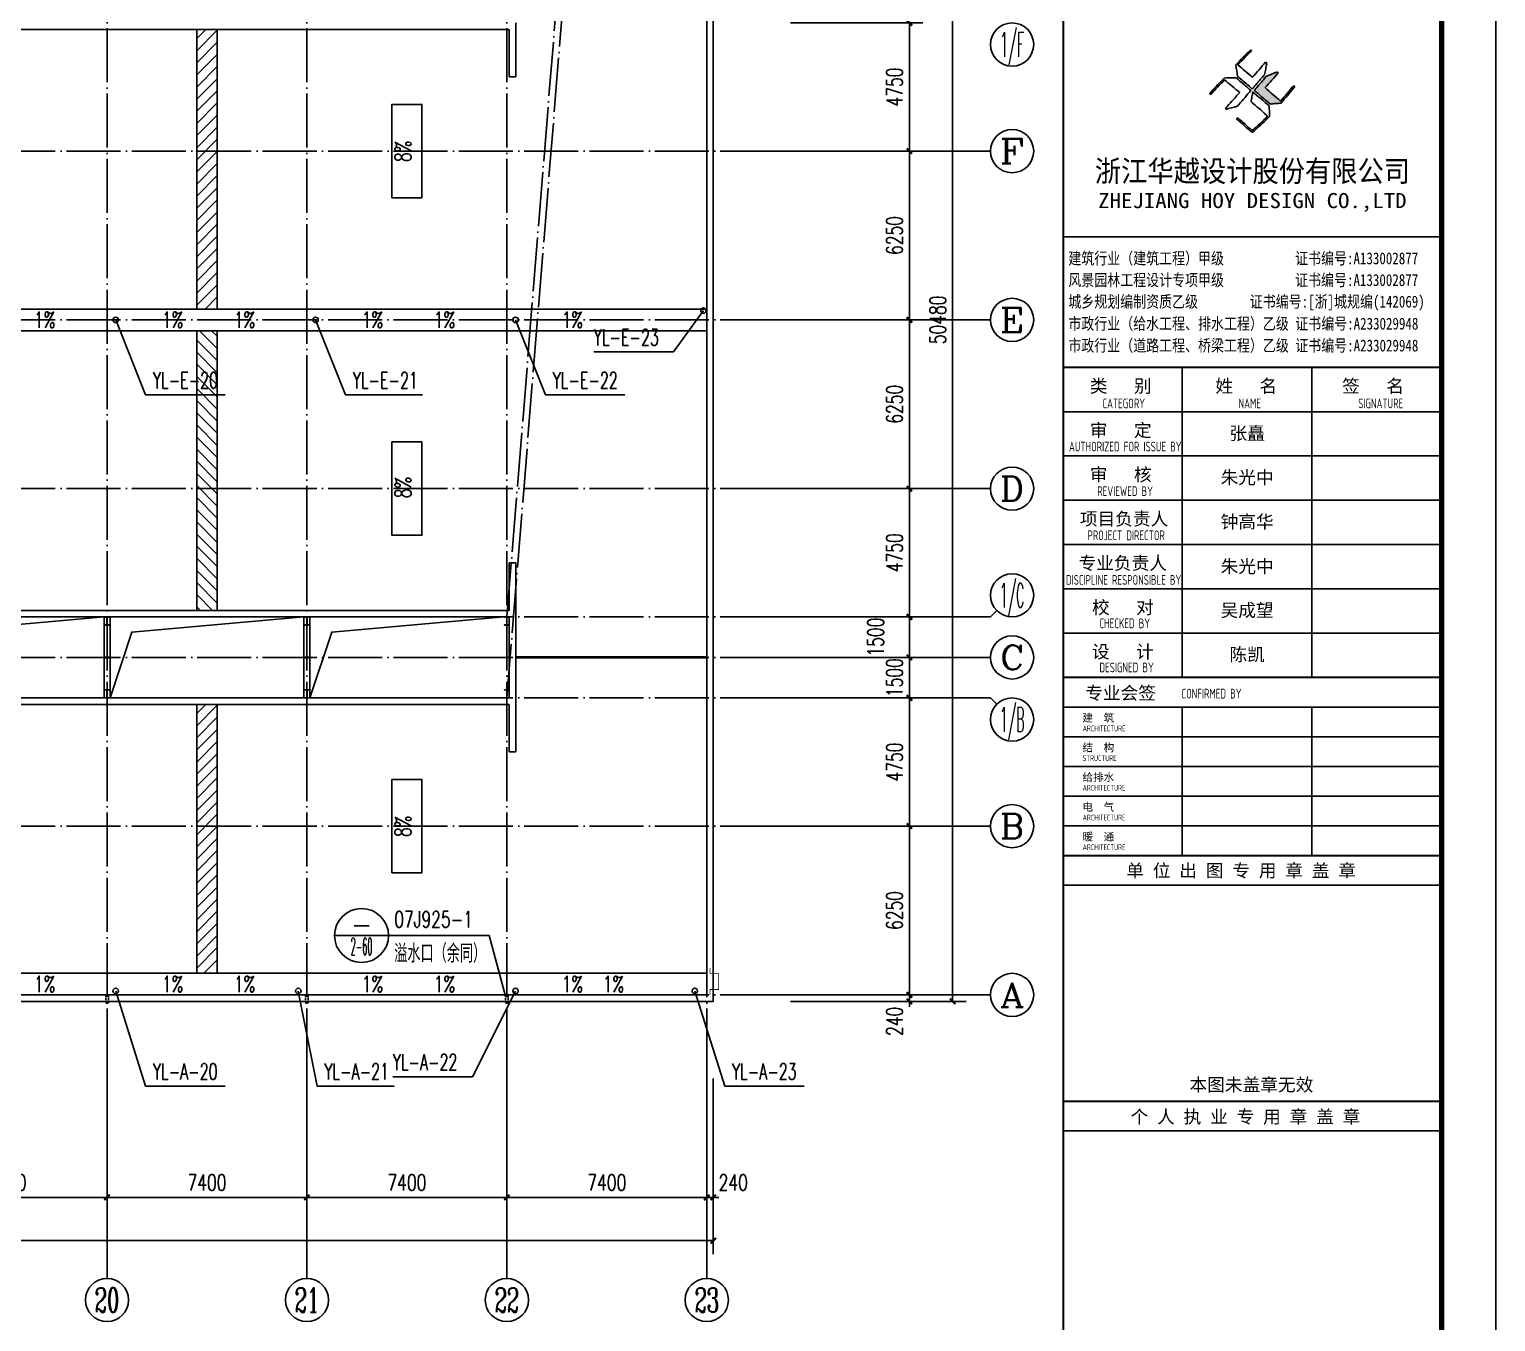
# Model space of a CAD drawing. Extents: x 13158459 to 15902229, y -1299598 to 28366.
# Drawn here: x 14054331 to 14108608, y -549346 to -501480 of the extents above; entities that cross this region are included whole.
import ezdxf
from ezdxf.enums import TextEntityAlignment as Align

# ---------------------------------------------------------------- set-up
doc = ezdxf.new("R2010")
doc.units = 0
doc.header["$LTSCALE"] = 1000
doc.header["$MEASUREMENT"] = 0
doc.linetypes.add('DASH', pattern=[0.35, 0.25, -0.1])
doc.linetypes.add('DOTE', pattern=[2.42, 2, -0.2, 0.02, -0.2])
for name, color, linetype in [('AXIS', 3, 'Continuous'), ('AXIS_TEXT', 7, 'Continuous'), ('COLUMN', 2, 'Continuous'), ('DIM_IDEN', 3, 'Continuous'), ('DIM_SYMB', 3, 'Continuous'), ('DIM_雨水', 3, 'Continuous'), ('DOTE', 8, 'DOTE'), ('PUB_DIM', 3, 'Continuous'), ('PUB_TEXT', 7, 'Continuous'), ('PUB_TITLE', 4, 'Continuous'), ('TK', 4, 'Continuous'), ('TWT_TEXT', 7, 'Continuous'), ('VPIPE-雨水', 4, 'Continuous'), ('WALL-PARAPET', 6, 'Continuous'), ('采光带', 4, 'Continuous')]:
    doc.layers.add(name, color=color, linetype=linetype)
doc.styles.add('-宋体', font='', dxfattribs={"width": 0.8})
doc.styles.add('_TCH_AXIS', font='COMPLEX', dxfattribs={"bigfont": 'GBCBIG'})
doc.styles.add('_TCH_DIM', font='SIMPLEX', dxfattribs={"bigfont": 'GBCBIG'})
doc.styles.add('_TCH_DIM_T3', font='SIMPLEX', dxfattribs={"width": 0.705882, "bigfont": 'GBCBIG'})
doc.styles.add('_TCH_LABEL', font='COMPLEX', dxfattribs={"bigfont": 'GBCBIG'})
doc.styles.add('_TWT_SERIAL', font='COMPLEX', dxfattribs={"width": 0.8, "height": 3, "bigfont": 'HZTXT'})
doc.styles.add('COMPLEX', font='COMPLEX')
doc.styles.add('HT', font='simhei.ttf', dxfattribs={"width": 0.8})
doc.styles.add('TSSD_REIN', font='tssdeng.shx', dxfattribs={"width": 0.7, "bigfont": 'tssdchn.shx'})
doc.styles.add('图签宋体', font='', dxfattribs={"height": 300})
doc.styles.add('图签黑体', font='simhei.ttf', dxfattribs={"height": 550})
doc.styles.get('-宋体').set_extended_font_data('SimSun')
doc.styles.get('图签宋体').set_extended_font_data('NSimSun')
doc.dimstyles.new('_TCH_ARCH&&200', dxfattribs={"dimtxt": 595, "dimasz": 200, "dimexe": 500, "dimexo": 600, "dimgap": 252.5, "dimtad": 1, "dimdec": 0, "dimzin": 0, "dimdsep": 46, "dimtxsty": '_TCH_DIM_T3', "dimblk": 'ARCHTICK', "dimcen": 0.09, "dimclrt": 7, "dimazin": 2, "dimtfac": 1, "dimtdec": 0, "dimtix": 1, "dimtmove": 2, "dimatfit": 3, "dimfxl": 0, "dimtolj": 1, "dimtzin": 0, "dimarcsym": 0})

# ---------------------------------------------------------------- blocks, each defined once
blk = doc.blocks.new('A$C0FCD69EC')
at = {"layer": 'COLUMN'}
blk.add_hatch(color=256, dxfattribs=at).paths.add_polyline_path([(300, 180), (294, 180), (294, 94), (6, 94), (6, 180), (0, 180), (0, 0), (6, 0), (6, 86), (294, 86), (294, 0), (300, 0)])
blk.add_lwpolyline([(300, 0), (294, 0), (294, 86), (6, 86), (6, 0), (0, 0), (0, 180), (6, 180), (6, 94), (294, 94), (294, 180), (300, 180)], close=True, dxfattribs=at)
blk = doc.blocks.new('A$C22C4548D')
blk.add_line((0, 10), (300, 10))
blk.add_lwpolyline([(30, 20), (270, 20), (270, 0), (30, 0)], close=True)
blk = doc.blocks.new('A$C053D6479')
at = {"layer": 'PUB_TITLE'}
h = blk.add_hatch(color=256, dxfattribs=at)
h.dxf.hatch_style = 1
edge = h.paths.add_edge_path()
edge.add_spline(control_points=[(1026, 827), (1105, 920), (1188, 1008), (1266, 1102)], knot_values=[13, 13, 13, 13, 14, 14, 14, 14], degree=3, periodic=0)
edge.add_spline(control_points=[(1266, 1102), (1258, 1111), (1249, 1119), (1239, 1116)], knot_values=[12, 12, 12, 12, 13, 13, 13, 13], degree=3, periodic=0)
edge.add_spline(control_points=[(1239, 1116), (1210, 1107), (1179, 1092), (1144, 1077)], knot_values=[11, 11, 11, 11, 12, 12, 12, 12], degree=3, periodic=0)
edge.add_spline(control_points=[(1144, 1077), (1109, 1063), (1069, 1053), (1047, 1038)], knot_values=[10, 10, 10, 10, 11, 11, 11, 11], degree=3, periodic=0)
edge.add_spline(control_points=[(1047, 1038), (1028, 1026), (1007, 992), (991, 972)], knot_values=[9, 9, 9, 9, 10, 10, 10, 10], degree=3, periodic=0)
edge.add_spline(control_points=[(991, 972), (942, 913), (899, 868), (849, 810)], knot_values=[8, 8, 8, 8, 9, 9, 9, 9], degree=3, periodic=0)
edge.add_spline(control_points=[(849, 810), (842, 801), (822, 776), (822, 775)], knot_values=[7, 7, 7, 7, 8, 8, 8, 8], degree=3, periodic=0)
edge.add_spline(control_points=[(822, 775), (823, 771), (848, 752), (859, 744)], knot_values=[6, 6, 6, 6, 7, 7, 7, 7], degree=3, periodic=0)
edge.add_spline(control_points=[(859, 744), (949, 670), (1035, 592), (1122, 521)], knot_values=[5, 5, 5, 5, 6, 6, 6, 6], degree=3, periodic=0)
edge.add_spline(control_points=[(1122, 521), (1153, 527), (1185, 530), (1217, 533)], knot_values=[4, 4, 4, 4, 5, 5, 5, 5], degree=3, periodic=0)
edge.add_spline(control_points=[(1217, 533), (1246, 535), (1293, 532), (1316, 542)], knot_values=[3, 3, 3, 3, 4, 4, 4, 4], degree=3, periodic=0)
edge.add_spline(control_points=[(1316, 542), (1327, 547), (1338, 565), (1349, 579)], knot_values=[2, 2, 2, 2, 3, 3, 3, 3], degree=3, periodic=0)
edge.add_spline(control_points=[(1349, 579), (1423, 670), (1507, 759), (1572, 848)], knot_values=[1, 1, 1, 1, 2, 2, 2, 2], degree=3, periodic=0)
edge.add_spline(control_points=[(1572, 848), (1564, 852), (1561, 861), (1551, 862)], knot_values=[0, 0, 0, 0, 1, 1, 1, 1], degree=3, periodic=0)
edge.add_spline(control_points=[(1551, 862), (1469, 769), (1393, 671), (1310, 579)], knot_values=[15, 15, 15, 15, 16, 16, 16, 16], degree=3, periodic=0)
edge.add_spline(control_points=[(1310, 579), (1216, 662), (1118, 742), (1026, 827)], knot_values=[14, 14, 14, 14, 15, 15, 15, 15], degree=3, periodic=0)
at = {"layer": 'TK'}
for points, knots in [([(1031, 1298), (1066, 1286), (1054, 1262), (1045, 1224), (1036, 1188), (1031, 1158), (1024, 1121), (1020, 1104), (1017, 1085), (1012, 1071), (1004, 1052), (976, 1026), (956, 1003), (906, 946), (866, 899), (814, 839), (806, 829), (789, 806), (787, 806), (777, 804), (728, 856), (719, 864), (651, 922), (580, 978), (514, 1036), (509, 1106), (488, 1176), (479, 1247), (570, 1343), (663, 1436), (758, 1526), (764, 1523), (768, 1518), (774, 1515), (693, 1422), (599, 1343), (520, 1249), (607, 1171), (698, 1096), (789, 1021), (874, 1109), (950, 1206), (1031, 1298)], [0, 0, 0, 0, 1, 1, 1, 2, 2, 2, 3, 3, 3, 4, 4, 4, 5, 5, 5, 6, 6, 6, 7, 7, 7, 8, 8, 8, 9, 9, 9, 10, 10, 10, 11, 11, 11, 12, 12, 12, 13, 13, 13, 14, 14, 14, 14]), ([(1551, 862), (1561, 861), (1564, 852), (1572, 848), (1507, 759), (1423, 670), (1349, 579), (1338, 565), (1327, 547), (1316, 542), (1293, 532), (1246, 535), (1217, 533), (1185, 530), (1153, 527), (1122, 521), (1035, 592), (949, 670), (859, 744), (848, 752), (823, 771), (822, 775), (822, 776), (842, 801), (849, 810), (899, 868), (942, 913), (991, 972), (1007, 992), (1028, 1026), (1047, 1038), (1069, 1053), (1109, 1063), (1144, 1077), (1179, 1092), (1210, 1107), (1239, 1116), (1249, 1119), (1258, 1111), (1266, 1102), (1188, 1008), (1105, 920), (1026, 827), (1118, 742), (1216, 662), (1310, 579), (1393, 671), (1469, 769), (1551, 862)], [0, 0, 0, 0, 1, 1, 1, 2, 2, 2, 3, 3, 3, 4, 4, 4, 5, 5, 5, 6, 6, 6, 7, 7, 7, 8, 8, 8, 9, 9, 9, 10, 10, 10, 11, 11, 11, 12, 12, 12, 13, 13, 13, 14, 14, 14, 15, 15, 15, 16, 16, 16, 16]), ([(555, 949), (624, 891), (699, 833), (760, 773), (689, 691), (614, 604), (539, 517), (529, 505), (516, 487), (506, 482), (492, 475), (469, 472), (452, 467), (416, 456), (383, 448), (342, 438), (323, 433), (297, 422), (293, 440), (291, 452), (313, 470), (322, 480), (400, 566), (477, 652), (553, 736), (460, 815), (366, 894), (270, 970), (183, 883), (101, 791), (16, 703), (-18, 714), (9, 735), (28, 755), (103, 838), (192, 930), (266, 1005), (319, 1009), (387, 1005), (442, 1007), (456, 1008), (472, 1011), (485, 1007), (507, 1000), (534, 967), (555, 949)], [0, 0, 0, 0, 1, 1, 1, 2, 2, 2, 3, 3, 3, 4, 4, 4, 5, 5, 5, 6, 6, 6, 7, 7, 7, 8, 8, 8, 9, 9, 9, 10, 10, 10, 11, 11, 11, 12, 12, 12, 13, 13, 13, 14, 14, 14, 15, 15, 15, 15]), ([(1097, 490), (1100, 425), (1106, 361), (1107, 294), (1018, 207), (925, 121), (830, 33), (818, 21), (800, 0), (787, 0), (768, -1), (725, 49), (712, 60), (662, 103), (616, 143), (568, 186), (545, 207), (518, 224), (499, 250), (501, 259), (511, 261), (516, 267), (609, 192), (696, 111), (785, 33), (883, 118), (977, 208), (1070, 298), (992, 373), (892, 456), (803, 534), (791, 544), (768, 561), (766, 569), (761, 588), (776, 634), (780, 655), (785, 690), (788, 721), (795, 746), (897, 661), (998, 576), (1097, 490)], [0, 0, 0, 0, 1, 1, 1, 2, 2, 2, 3, 3, 3, 4, 4, 4, 5, 5, 5, 6, 6, 6, 7, 7, 7, 8, 8, 8, 9, 9, 9, 10, 10, 10, 11, 11, 11, 12, 12, 12, 13, 13, 13, 14, 14, 14, 14])]:
    blk.add_open_spline(points, degree=3, knots=knots, dxfattribs=at)
blk = doc.blocks.new('GeYuanFrame_85876736', base_point=(20.09, 4.53))
at = {"layer": 'PUB_TITLE'}
for points in [[(1013.09, 235.33), (1013.09, 292.73)], [(1037.09, 235.33), (1037.09, 292.73)], [(1013.09, 202.33), (1013.09, 229.83)], [(1037.09, 202.33), (1037.09, 229.83)]]:
    blk.add_lwpolyline(points, dxfattribs=at)
at = {"layer": 'TK'}
for p, q in [((991.09, 316.93), (1061.09, 316.93)), ((991.09, 284.53), (1061.09, 284.53)), ((991.09, 276.33), (1061.09, 276.33)), ((991.09, 268.13), (1061.09, 268.13)), ((991.09, 259.93), (1061.09, 259.93)), ((991.09, 251.73), (1061.09, 251.73)), ((991.09, 243.53), (1061.09, 243.53)), ((991.09, 235.33), (1061.09, 235.33)), ((991.09, 235.33), (1061.09, 235.33))]:
    blk.add_line(p, q, dxfattribs=at)
blk.add_lwpolyline([(20.09, 4.53), (20.09, 598.53), (1071.09, 598.53), (1071.09, 4.53)], close=True, dxfattribs=at)
at = {"layer": 'TK', "const_width": 1}
blk.add_lwpolyline([(45.09, 588.53), (1061.09, 588.53), (1061.09, 14.53), (45.09, 14.53)], close=True, dxfattribs=at)
at = {"layer": 'TK'}
for points, const_width in [([(991.09, 588.53), (991.09, 14.53)], 0.4), ([(991.09, 292.73), (1061.09, 292.73)], 0.35), ([(991.09, 292.73), (1061.09, 292.73)], 0.35), ([(991.09, 235.33), (1061.09, 235.33)], 0.35), ([(991.09, 202.33), (1061.09, 202.33)], 0.35), ([(991.09, 156.83), (1061.09, 156.83)], 0.35)]:
    blk.add_lwpolyline(points, dxfattribs=dict(at, const_width=const_width))
for points in [[(991.09, 292.73), (1061.09, 292.73)], [(991.09, 235.33), (1061.09, 235.33)], [(991.09, 229.83), (1061.09, 229.83)], [(991.09, 224.33), (1061.09, 224.33)], [(991.09, 218.83), (1061.09, 218.83)], [(991.09, 213.33), (1061.09, 213.33)], [(991.09, 207.83), (1061.09, 207.83)], [(991.09, 202.33), (1061.09, 202.33)], [(991.09, 196.83), (1061.09, 196.83)], [(991.09, 151.33), (1061.09, 151.33)]]:
    blk.add_lwpolyline(points, dxfattribs=at)
at = {"layer": 'PUB_TITLE', "xscale": 0.01000000000021828, "yscale": 0.01000000000021828, "zscale": 0.01}
blk.add_blockref('A$C053D6479', (1018.19, 336.27), dxfattribs=at)
at = {"layer": 'TK'}
for s, height, style, width, p in [('浙江华越设计股份有限公司', 3.96, 'HT', 0.9, (1026.07, 329.16)), ('ZHEJIANG HOY DESIGN CO.,LTD', 2.8, '图签黑体', 1.11, (1026.06, 323.29))]:
    blk.add_text(s, height=height, dxfattribs=dict(at, style=style, width=width)).set_placement(p, align=Align.MIDDLE)
for s, height, style, width, p in [('建筑行业（建筑工程）甲级           证书编号:A133002877', 2.2, '-宋体', 0.8, (992, 311.83)), ('风景园林工程设计专项甲级           证书编号:A133002877', 2.2, '-宋体', 0.8, (992, 307.81)), ('城乡规划编制资质乙级        证书编号:[浙]城规编(142069)', 2.2, '-宋体', 0.8, (992, 303.82)), ('市政行业（给水工程、排水工程）乙级 证书编号:A233029948', 2.2, '-宋体', 0.8, (992, 299.74)), ('市政行业（道路工程、桥梁工程）乙级 证书编号:A233029948', 2.2, '-宋体', 0.8, (992, 295.69)), ('CATEGORY', 1.8, 'TSSD_REIN', 0.7, (998.32, 285.17)), ('NAME', 1.8, 'TSSD_REIN', 0.7, (1023.51, 285.17)), ('SIGNATURE', 1.8, 'TSSD_REIN', 0.7, (1045.66, 285.17)), ('AUTHORIZED FOR ISSUE BY', 1.8, 'TSSD_REIN', 0.7, (992.12, 277.17)), ('REVIEWED BY', 1.8, 'TSSD_REIN', 0.7, (997.36, 268.91)), ('PROJECT DIRECTOR', 1.8, 'TSSD_REIN', 0.7, (995.55, 260.74)), ('DISCIPLINE RESPONSIBLE BY', 1.8, 'TSSD_REIN', 0.7, (991.57, 252.48)), ('CHECKED BY', 1.8, 'TSSD_REIN', 0.7, (997.75, 244.44)), ('DESIGNED BY', 1.8, 'TSSD_REIN', 0.7, (997.76, 236.27)), ('CONFIRMED BY', 1.8, 'TSSD_REIN', 0.7, (1012.94, 231.42)), ('ARCHITECTURE', 1.08, 'TSSD_REIN', 0.7, (994.65, 225.34)), ('STRUCTURE', 1.08, 'TSSD_REIN', 0.7, (994.65, 219.84)), ('ARCHITECTURE', 1.08, 'TSSD_REIN', 0.7, (994.65, 214.34)), ('ARCHITECTURE', 1.08, 'TSSD_REIN', 0.7, (994.65, 208.84)), ('ARCHITECTURE', 1.08, 'TSSD_REIN', 0.7, (994.65, 203.34))]:
    blk.add_text(s, height=height, dxfattribs=dict(at, style=style, width=width)).set_placement(p)
at = {"layer": 'TK', "style": '图签宋体'}
for s, height, p in [('类   别', 2.4, (995.97, 288.09)), ('姓   名', 2.4, (1019.2, 288.09)), ('签   名', 2.4, (1042.68, 288.09)), ('审   定', 2.4, (995.97, 279.89)), ('审   核', 2.4, (995.97, 271.69)), ('项目负责人', 2.4, (994.13, 263.49)), ('专业负责人', 2.4, (993.89, 255.29)), ('校   对', 2.4, (996.38, 247.09)), ('设   计', 2.4, (996.36, 238.89)), ('专业会签', 2.4, (995.12, 231.24)), ('建  筑', 1.44, (994.61, 227.11)), ('结  构', 1.44, (994.61, 221.61)), ('给排水', 1.44, (994.61, 216.11)), ('电  气', 1.44, (994.61, 210.61)), ('暖  通', 1.44, (994.61, 205.11)), ('单 位 出 图 专 用 章 盖 章', 2.4, (1002.72, 198.35)), ('本图未盖章无效', 2.4, (1014.43, 158.7)), ('个 人 执 业 专 用 章 盖 章', 2.4, (1003.52, 152.77))]:
    blk.add_text(s, height=height, dxfattribs=at).set_placement(p)
at = {"layer": 'TK', "char_height": 2.4, "width": 24, "attachment_point": 5, "style": '图签宋体'}
for s, insert in [('张矗', (1025.09, 280.4)), ('朱光中', (1025.09, 272.23)), ('钟高华', (1025.09, 264.03)), ('朱光中', (1025.09, 255.76)), ('吴成望', (1025.09, 247.63)), ('陈凯', (1025.09, 239.43))]:
    blk.add_mtext(s, dxfattribs=dict(at, insert=insert))
blk = doc.blocks.new('_AXISO')
blk.add_circle((0, 0), 0.5)
at = {"layer": 'AXIS_TEXT', "style": 'COMPLEX', "width": 1.041667}
blk.add_attdef('A', text='', height=0.56, dxfattribs=at).set_placement((-0.25, -0.28), (0.25, -0.28), align=Align.FIT)
blk = doc.blocks.new('_ArchTick')
at = {"color": 0, "linetype": 'ByBlock', "const_width": 0.4}
blk.add_lwpolyline([(-0.5, -0.5), (0.5, 0.5)], dxfattribs=at)
blk = doc.blocks.new('*D270')
at = {"layer": 'AXIS', "color": 0, "lineweight": -2}
for p, q in [((13916368, -540343), (13916368, -546843)), ((14079648, -540343), (14079648, -546843)), ((13916368, -546343), (14079648, -546343))]:
    blk.add_line(p, q, dxfattribs=at)
at = {"layer": 'Defpoints', "color": 0}
for p in [(13916368, -539743), (14079648, -539743), (14079648, -546343)]:
    blk.add_point(p, dxfattribs=at)
at = {"layer": 'AXIS', "color": 0, "lineweight": -2, "xscale": 200, "yscale": 200, "zscale": 200, "rotation": 180}
blk.add_blockref('_ArchTick', (13916368, -546343), dxfattribs=at)
at = {"layer": 'AXIS', "color": 0, "lineweight": -2, "xscale": 200, "yscale": 200, "zscale": 200}
blk.add_blockref('_ArchTick', (14079648, -546343), dxfattribs=at)
at = {"layer": 'AXIS', "color": 7, "insert": (13998008, -545793), "char_height": 595, "attachment_point": 5, "style": '_TCH_DIM_T3'}
blk.add_mtext('\\A1;163280', dxfattribs=at)
blk = doc.blocks.new('*D290')
at = {"layer": 'AXIS', "color": 0, "lineweight": -2}
for p, q in [((14049808, -540343), (14049808, -545243)), ((14057208, -540343), (14057208, -545243)), ((14049808, -544743), (14057208, -544743))]:
    blk.add_line(p, q, dxfattribs=at)
at = {"layer": 'Defpoints', "color": 0}
for p in [(14049808, -539743), (14057208, -539743), (14057208, -544743)]:
    blk.add_point(p, dxfattribs=at)
at = {"layer": 'AXIS', "color": 0, "lineweight": -2, "xscale": 200, "yscale": 200, "zscale": 200, "rotation": 180}
blk.add_blockref('_ArchTick', (14049808, -544743), dxfattribs=at)
at = {"layer": 'AXIS', "color": 0, "lineweight": -2, "xscale": 200, "yscale": 200, "zscale": 200}
blk.add_blockref('_ArchTick', (14057208, -544743), dxfattribs=at)
at = {"layer": 'AXIS', "color": 7, "insert": (14053508, -544193), "char_height": 595, "attachment_point": 5, "style": '_TCH_DIM_T3'}
blk.add_mtext('\\A1;7400', dxfattribs=at)
blk = doc.blocks.new('*D291')
at = {"layer": 'AXIS', "color": 0, "lineweight": -2}
for p, q in [((14057208, -540343), (14057208, -545243)), ((14064608, -540343), (14064608, -545243)), ((14057208, -544743), (14064608, -544743))]:
    blk.add_line(p, q, dxfattribs=at)
at = {"layer": 'Defpoints', "color": 0}
for p in [(14057208, -539743), (14064608, -539743), (14064608, -544743)]:
    blk.add_point(p, dxfattribs=at)
at = {"layer": 'AXIS', "color": 0, "lineweight": -2, "xscale": 200, "yscale": 200, "zscale": 200, "rotation": 180}
blk.add_blockref('_ArchTick', (14057208, -544743), dxfattribs=at)
at = {"layer": 'AXIS', "color": 0, "lineweight": -2, "xscale": 200, "yscale": 200, "zscale": 200}
blk.add_blockref('_ArchTick', (14064608, -544743), dxfattribs=at)
at = {"layer": 'AXIS', "color": 7, "insert": (14060908, -544193), "char_height": 595, "attachment_point": 5, "style": '_TCH_DIM_T3'}
blk.add_mtext('\\A1;7400', dxfattribs=at)
blk = doc.blocks.new('*D292')
at = {"layer": 'AXIS', "color": 0, "lineweight": -2}
for p, q in [((14064608, -540343), (14064608, -545243)), ((14072008, -540343), (14072008, -545243)), ((14064608, -544743), (14072008, -544743))]:
    blk.add_line(p, q, dxfattribs=at)
at = {"layer": 'Defpoints', "color": 0}
for p in [(14064608, -539743), (14072008, -539743), (14072008, -544743)]:
    blk.add_point(p, dxfattribs=at)
at = {"layer": 'AXIS', "color": 0, "lineweight": -2, "xscale": 200, "yscale": 200, "zscale": 200, "rotation": 180}
blk.add_blockref('_ArchTick', (14064608, -544743), dxfattribs=at)
at = {"layer": 'AXIS', "color": 0, "lineweight": -2, "xscale": 200, "yscale": 200, "zscale": 200}
blk.add_blockref('_ArchTick', (14072008, -544743), dxfattribs=at)
at = {"layer": 'AXIS', "color": 7, "insert": (14068308, -544193), "char_height": 595, "attachment_point": 5, "style": '_TCH_DIM_T3'}
blk.add_mtext('\\A1;7400', dxfattribs=at)
blk = doc.blocks.new('*D293')
at = {"layer": 'AXIS', "color": 0, "lineweight": -2}
for p, q in [((14072008, -540343), (14072008, -545243)), ((14079408, -540343), (14079408, -545243)), ((14072008, -544743), (14079408, -544743))]:
    blk.add_line(p, q, dxfattribs=at)
at = {"layer": 'Defpoints', "color": 0}
for p in [(14072008, -539743), (14079408, -539743), (14079408, -544743)]:
    blk.add_point(p, dxfattribs=at)
at = {"layer": 'AXIS', "color": 0, "lineweight": -2, "xscale": 200, "yscale": 200, "zscale": 200, "rotation": 180}
blk.add_blockref('_ArchTick', (14072008, -544743), dxfattribs=at)
at = {"layer": 'AXIS', "color": 0, "lineweight": -2, "xscale": 200, "yscale": 200, "zscale": 200}
blk.add_blockref('_ArchTick', (14079408, -544743), dxfattribs=at)
at = {"layer": 'AXIS', "color": 7, "insert": (14075708, -544193), "char_height": 595, "attachment_point": 5, "style": '_TCH_DIM_T3'}
blk.add_mtext('\\A1;7400', dxfattribs=at)
blk = doc.blocks.new('*D294')
at = {"layer": 'AXIS', "color": 0, "lineweight": -2}
for p, q in [((14079408, -540343), (14079408, -545243)), ((14079648, -540343), (14079648, -545243)), ((14079408, -544743), (14079208, -544743)), ((14079408, -544743), (14079648, -544743)), ((14079648, -544743), (14079848, -544743))]:
    blk.add_line(p, q, dxfattribs=at)
at = {"layer": 'Defpoints', "color": 0}
for p in [(14079408, -539743), (14079648, -539743), (14079648, -544743)]:
    blk.add_point(p, dxfattribs=at)
at = {"layer": 'AXIS', "color": 0, "lineweight": -2, "xscale": 200, "yscale": 200, "zscale": 200}
blk.add_blockref('_ArchTick', (14079408, -544743), dxfattribs=at)
at = {"layer": 'AXIS', "color": 0, "lineweight": -2, "xscale": 200, "yscale": 200, "zscale": 200, "rotation": 180}
blk.add_blockref('_ArchTick', (14079648, -544743), dxfattribs=at)
at = {"layer": 'AXIS', "color": 7, "insert": (14080388, -544193), "char_height": 595, "attachment_point": 5, "style": '_TCH_DIM_T3'}
blk.add_mtext('\\A1;240', dxfattribs=at)
blk = doc.blocks.new('*D335')
at = {"layer": 'AXIS', "color": 0, "lineweight": -2}
for p, q in [((14082508, -487003), (14089008, -487003)), ((14088508, -537483), (14088508, -487003)), ((14082508, -537483), (14089008, -537483))]:
    blk.add_line(p, q, dxfattribs=at)
at = {"layer": 'Defpoints', "color": 0}
for p in [(14081908, -487003), (14088508, -487003), (14081908, -537483)]:
    blk.add_point(p, dxfattribs=at)
at = {"layer": 'AXIS', "color": 0, "lineweight": -2, "xscale": 200, "yscale": 200, "zscale": 200}
for p, rotation in [((14088508, -487003), 90), ((14088508, -537483), 270)]:
    blk.add_blockref('_ArchTick', p, dxfattribs=dict(at, rotation=rotation))
at = {"layer": 'AXIS', "color": 7, "insert": (14087958, -512243), "char_height": 595, "attachment_point": 5, "rotation": 90, "style": '_TCH_DIM_T3'}
blk.add_mtext('\\A1;50480', dxfattribs=at)
blk = doc.blocks.new('*D336')
at = {"layer": 'AXIS', "color": 0, "lineweight": -2}
for p, q in [((14082508, -537243), (14087408, -537243)), ((14086908, -537243), (14086908, -537043)), ((14086908, -537483), (14086908, -537243)), ((14082508, -537483), (14087408, -537483)), ((14086908, -537483), (14086908, -537683))]:
    blk.add_line(p, q, dxfattribs=at)
at = {"layer": 'Defpoints', "color": 0}
for p in [(14081908, -537243), (14086908, -537243), (14081908, -537483)]:
    blk.add_point(p, dxfattribs=at)
at = {"layer": 'AXIS', "color": 0, "lineweight": -2, "xscale": 200, "yscale": 200, "zscale": 200}
for p, rotation in [((14086908, -537243), 270), ((14086908, -537483), 90)]:
    blk.add_blockref('_ArchTick', p, dxfattribs=dict(at, rotation=rotation))
at = {"layer": 'AXIS', "color": 7, "insert": (14086358, -538223), "char_height": 595, "attachment_point": 5, "rotation": 90, "style": '_TCH_DIM_T3'}
blk.add_mtext('\\A1;240', dxfattribs=at)
blk = doc.blocks.new('*D337')
at = {"layer": 'AXIS', "color": 0, "lineweight": -2}
for p, q in [((14082508, -530993), (14087408, -530993)), ((14086908, -537243), (14086908, -530993)), ((14082508, -537243), (14087408, -537243))]:
    blk.add_line(p, q, dxfattribs=at)
at = {"layer": 'Defpoints', "color": 0}
for p in [(14081908, -530993), (14086908, -530993), (14081908, -537243)]:
    blk.add_point(p, dxfattribs=at)
at = {"layer": 'AXIS', "color": 0, "lineweight": -2, "xscale": 200, "yscale": 200, "zscale": 200}
for p, rotation in [((14086908, -530993), 90), ((14086908, -537243), 270)]:
    blk.add_blockref('_ArchTick', p, dxfattribs=dict(at, rotation=rotation))
at = {"layer": 'AXIS', "color": 7, "insert": (14086358, -534118), "char_height": 595, "attachment_point": 5, "rotation": 90, "style": '_TCH_DIM_T3'}
blk.add_mtext('\\A1;6250', dxfattribs=at)
blk = doc.blocks.new('*D338')
at = {"layer": 'AXIS', "color": 0, "lineweight": -2}
for p, q in [((14082508, -526243), (14087408, -526243)), ((14086908, -530993), (14086908, -526243)), ((14082508, -530993), (14087408, -530993))]:
    blk.add_line(p, q, dxfattribs=at)
at = {"layer": 'Defpoints', "color": 0}
for p in [(14081908, -526243), (14086908, -526243), (14081908, -530993)]:
    blk.add_point(p, dxfattribs=at)
at = {"layer": 'AXIS', "color": 0, "lineweight": -2, "xscale": 200, "yscale": 200, "zscale": 200}
for p, rotation in [((14086908, -526243), 90), ((14086908, -530993), 270)]:
    blk.add_blockref('_ArchTick', p, dxfattribs=dict(at, rotation=rotation))
at = {"layer": 'AXIS', "color": 7, "insert": (14086358, -528618), "char_height": 595, "attachment_point": 5, "rotation": 90, "style": '_TCH_DIM_T3'}
blk.add_mtext('\\A1;4750', dxfattribs=at)
blk = doc.blocks.new('*D339')
at = {"layer": 'AXIS', "color": 0, "lineweight": -2}
for p, q in [((14082508, -524743), (14087408, -524743)), ((14086908, -524743), (14086908, -524543)), ((14086908, -526243), (14086908, -524743)), ((14082508, -526243), (14087408, -526243)), ((14086908, -526243), (14086908, -526443))]:
    blk.add_line(p, q, dxfattribs=at)
at = {"layer": 'Defpoints', "color": 0}
for p in [(14081908, -524743), (14086908, -524743), (14081908, -526243)]:
    blk.add_point(p, dxfattribs=at)
at = {"layer": 'AXIS', "color": 0, "lineweight": -2, "xscale": 200, "yscale": 200, "zscale": 200}
for p, rotation in [((14086908, -524743), 270), ((14086908, -526243), 90)]:
    blk.add_blockref('_ArchTick', p, dxfattribs=dict(at, rotation=rotation))
at = {"layer": 'AXIS', "color": 7, "insert": (14086358, -525493), "char_height": 595, "attachment_point": 5, "rotation": 90, "style": '_TCH_DIM_T3'}
blk.add_mtext('\\A1;1500', dxfattribs=at)
blk = doc.blocks.new('*D340')
at = {"layer": 'AXIS', "color": 0, "lineweight": -2}
for p, q in [((14082508, -523243), (14087408, -523243)), ((14086908, -524743), (14086908, -523243)), ((14082508, -524743), (14087408, -524743))]:
    blk.add_line(p, q, dxfattribs=at)
at = {"layer": 'Defpoints', "color": 0}
for p in [(14081908, -523243), (14086908, -523243), (14081908, -524743)]:
    blk.add_point(p, dxfattribs=at)
at = {"layer": 'AXIS', "color": 0, "lineweight": -2, "xscale": 200, "yscale": 200, "zscale": 200}
for p, rotation in [((14086908, -523243), 90), ((14086908, -524743), 270)]:
    blk.add_blockref('_ArchTick', p, dxfattribs=dict(at, rotation=rotation))
at = {"layer": 'AXIS', "color": 7, "insert": (14085658, -523993), "char_height": 595, "attachment_point": 5, "rotation": 90, "style": '_TCH_DIM_T3'}
blk.add_mtext('\\A1;1500', dxfattribs=at)
blk = doc.blocks.new('*D341')
at = {"layer": 'AXIS', "color": 0, "lineweight": -2}
for p, q in [((14082508, -518493), (14087408, -518493)), ((14086908, -523243), (14086908, -518493)), ((14082508, -523243), (14087408, -523243))]:
    blk.add_line(p, q, dxfattribs=at)
at = {"layer": 'Defpoints', "color": 0}
for p in [(14081908, -518493), (14086908, -518493), (14081908, -523243)]:
    blk.add_point(p, dxfattribs=at)
at = {"layer": 'AXIS', "color": 0, "lineweight": -2, "xscale": 200, "yscale": 200, "zscale": 200}
for p, rotation in [((14086908, -518493), 90), ((14086908, -523243), 270)]:
    blk.add_blockref('_ArchTick', p, dxfattribs=dict(at, rotation=rotation))
at = {"layer": 'AXIS', "color": 7, "insert": (14086358, -520868), "char_height": 595, "attachment_point": 5, "rotation": 90, "style": '_TCH_DIM_T3'}
blk.add_mtext('\\A1;4750', dxfattribs=at)
blk = doc.blocks.new('*D342')
at = {"layer": 'AXIS', "color": 0, "lineweight": -2}
for p, q in [((14082508, -512243), (14087408, -512243)), ((14086908, -518493), (14086908, -512243)), ((14082508, -518493), (14087408, -518493))]:
    blk.add_line(p, q, dxfattribs=at)
at = {"layer": 'Defpoints', "color": 0}
for p in [(14081908, -512243), (14086908, -512243), (14081908, -518493)]:
    blk.add_point(p, dxfattribs=at)
at = {"layer": 'AXIS', "color": 0, "lineweight": -2, "xscale": 200, "yscale": 200, "zscale": 200}
for p, rotation in [((14086908, -512243), 90), ((14086908, -518493), 270)]:
    blk.add_blockref('_ArchTick', p, dxfattribs=dict(at, rotation=rotation))
at = {"layer": 'AXIS', "color": 7, "insert": (14086358, -515368), "char_height": 595, "attachment_point": 5, "rotation": 90, "style": '_TCH_DIM_T3'}
blk.add_mtext('\\A1;6250', dxfattribs=at)
blk = doc.blocks.new('*D343')
at = {"layer": 'AXIS', "color": 0, "lineweight": -2}
for p, q in [((14082508, -505993), (14087408, -505993)), ((14086908, -512243), (14086908, -505993)), ((14082508, -512243), (14087408, -512243))]:
    blk.add_line(p, q, dxfattribs=at)
at = {"layer": 'Defpoints', "color": 0}
for p in [(14081908, -505993), (14086908, -505993), (14081908, -512243)]:
    blk.add_point(p, dxfattribs=at)
at = {"layer": 'AXIS', "color": 0, "lineweight": -2, "xscale": 200, "yscale": 200, "zscale": 200}
for p, rotation in [((14086908, -505993), 90), ((14086908, -512243), 270)]:
    blk.add_blockref('_ArchTick', p, dxfattribs=dict(at, rotation=rotation))
at = {"layer": 'AXIS', "color": 7, "insert": (14086358, -509118), "char_height": 595, "attachment_point": 5, "rotation": 90, "style": '_TCH_DIM_T3'}
blk.add_mtext('\\A1;6250', dxfattribs=at)
blk = doc.blocks.new('*D344')
at = {"layer": 'AXIS', "color": 0, "lineweight": -2}
for p, q in [((14082508, -501243), (14087408, -501243)), ((14086908, -505993), (14086908, -501243)), ((14082508, -505993), (14087408, -505993))]:
    blk.add_line(p, q, dxfattribs=at)
at = {"layer": 'Defpoints', "color": 0}
for p in [(14081908, -501243), (14086908, -501243), (14081908, -505993)]:
    blk.add_point(p, dxfattribs=at)
at = {"layer": 'AXIS', "color": 0, "lineweight": -2, "xscale": 200, "yscale": 200, "zscale": 200}
for p, rotation in [((14086908, -501243), 90), ((14086908, -505993), 270)]:
    blk.add_blockref('_ArchTick', p, dxfattribs=dict(at, rotation=rotation))
at = {"layer": 'AXIS', "color": 7, "insert": (14086358, -503618), "char_height": 595, "attachment_point": 5, "rotation": 90, "style": '_TCH_DIM_T3'}
blk.add_mtext('\\A1;4750', dxfattribs=at)

msp = doc.modelspace()

# ---------------------------------------------------------------- hatches: boundary and pattern name
at = {"layer": '采光带'}
h = msp.add_hatch(dxfattribs=at)
h.set_pattern_fill('ANSI31', color=8, scale=200, style=0)
h.set_pattern_definition([(45, (5014339.14, -274550.9), (-224.506403, 224.506403), [])])
h.paths.add_polyline_path([(14061288, -511843.1), (14061288, -501483.1), (14060528, -501483.1), (14060528, -511843.1)])
h = msp.add_hatch(dxfattribs=at)
h.set_pattern_fill('ANSI31', color=8, scale=200, style=0)
h.set_pattern_definition([(315, (5014339.14, -747895.24), (-224.506403, -224.506403), [])])
h.paths.add_polyline_path([(14061288, -512643.1), (14061288, -523003.1), (14060528, -523003.1), (14060528, -512643.1)])
h = msp.add_hatch(dxfattribs=at)
h.set_pattern_fill('ANSI31', color=8, scale=200, style=0)
h.set_pattern_definition([(45, (5014339.14, -299550.9), (-224.506403, 224.506403), [])])
h.paths.add_polyline_path([(14061288, -536443.1), (14061288, -526483.1), (14060528, -526483.1), (14060528, -536443.1)])

# ---------------------------------------------------------------- linework, layer by layer
at = {"ltscale": 0.5}
for p, q in [((13916608, -511843.1), (14079408, -511843.1)), ((13916608, -512643.1), (14079408, -512643.1)), ((13916608, -536443.1), (14079408, -536443.1))]:
    msp.add_line(p, q, dxfattribs=at)
for points in [[(13916368, -487003.1), (14079648, -487003.1), (14079648, -537483.1), (13916368, -537483.1)], [(13916608, -487243.1), (14079408, -487243.1), (14079408, -537243.1), (13916608, -537243.1)]]:
    msp.add_lwpolyline(points, close=True, dxfattribs=at)
for points in [[(14067754, -507721.6), (14068861.9, -507721.6), (14068861.9, -504264.6), (14067754, -504264.6)], [(14067754, -516764.6), (14068861.9, -516764.6), (14068861.9, -520221.6), (14067754, -520221.6)], [(14057098, -526243.1), (14057098, -523243.1), (14057318, -523243.1), (14057318, -526243.1)], [(14064498, -526243.1), (14064498, -523243.1), (14064718, -523243.1), (14064718, -526243.1)], [(14067754, -532721.6), (14068861.9, -532721.6), (14068861.9, -529264.6), (14067754, -529264.6)]]:
    msp.add_lwpolyline(points, close=True)
for points in [[(14057098, -523243.1), (14050723.9, -523813.7), (14049918, -526243.1)], [(14064498, -523243.1), (14058123.9, -523813.7), (14057318, -526243.1)], [(14071898, -523243.1), (14065523.9, -523813.7), (14064718, -526243.1)]]:
    msp.add_lwpolyline(points)
at = {"ltscale": 0.5, "const_width": 100}
msp.add_lwpolyline([(14079408, -524743.1), (14072338, -524743.1)], dxfattribs=at)
at = {"const_width": 30}
msp.add_lwpolyline([(14079528, -536243.1), (14079528, -536443.1), (14079848, -536443.1), (14079848, -537043.1), (14079528, -537043.1), (14079528, -537243.1)], dxfattribs=at)
at = {"linetype": 'DASH', "ltscale": 0.3}
for points in [[(14057258, -537243.1), (14057158, -537243.1), (14057158, -537543.1), (14057258, -537543.1)], [(14064658, -537243.1), (14064558, -537243.1), (14064558, -537543.1), (14064658, -537543.1)], [(14072058, -537243.1), (14071958, -537243.1), (14071958, -537543.1), (14072058, -537543.1)]]:
    msp.add_lwpolyline(points, close=True, dxfattribs=at)
at = {"layer": 'AXIS'}
for p, q in [((14081908, -505993.1), (14089908, -505993.1)), ((14081908, -512243.1), (14089908, -512243.1)), ((14081908, -518493.1), (14089908, -518493.1)), ((14090142.3, -523008.8), (14089908, -523243.1)), ((14081908, -523243.1), (14089908, -523243.1)), ((14081908, -524743.1), (14089908, -524743.1)), ((14081908, -526243.1), (14089908, -526243.1)), ((14090142.3, -526477.4), (14089908, -526243.1)), ((14081908, -530993.1), (14089908, -530993.1)), ((14081908, -537243.1), (14089908, -537243.1)), ((14057208, -539743.1), (14057208, -547743.1)), ((14064608, -539743.1), (14064608, -547743.1)), ((14072008, -539743.1), (14072008, -547743.1)), ((14079408, -539743.1), (14079408, -547743.1))]:
    msp.add_line(p, q, dxfattribs=at)
at = {"layer": 'DIM_IDEN', "color": 0}
for p, q in [((14067628.2, -535043.1), (14065628.2, -535043.1)), ((14071358, -535043.1), (14067628.2, -535043.1)), ((14071958, -537293.1), (14071358, -535043.1))]:
    msp.add_line(p, q, dxfattribs=at)
for centre, radius in [((14066628.2, -535043.1), 1000), ((14071958, -537293.1), 0)]:
    msp.add_circle(centre, radius, dxfattribs=at)
at = {"layer": 'DIM_SYMB'}
for points in [[(14055390.4, -512243.1, 0, 0, 0), (14056305.3, -512243.1, 160, 0, 0), (14056905.3, -512243.1, 0, 0, 0)], [(14059025.6, -512243.1, 0, 0, 0), (14058110.7, -512243.1, 160, 0, 0), (14057510.7, -512243.1, 0, 0, 0)], [(14062790.4, -512243.1, 0, 0, 0), (14063705.3, -512243.1, 160, 0, 0), (14064305.3, -512243.1, 0, 0, 0)], [(14066425.6, -512243.1, 0, 0, 0), (14065510.7, -512243.1, 160, 0, 0), (14064910.7, -512243.1, 0, 0, 0)], [(14070190.4, -512243.1, 0, 0, 0), (14071105.3, -512243.1, 160, 0, 0), (14071705.3, -512243.1, 0, 0, 0)], [(14073825.6, -512243.1, 0, 0, 0), (14072910.7, -512243.1, 160, 0, 0), (14072310.7, -512243.1, 0, 0, 0)], [(14055390.4, -536843.1, 0, 0, 0), (14056305.3, -536843.1, 160, 0, 0), (14056905.3, -536843.1, 0, 0, 0)], [(14059025.6, -536843.1, 0, 0, 0), (14058110.7, -536843.1, 160, 0, 0), (14057510.7, -536843.1, 0, 0, 0)], [(14062790.4, -536843.1, 0, 0, 0), (14063705.3, -536843.1, 160, 0, 0), (14064305.3, -536843.1, 0, 0, 0)], [(14066425.6, -536843.1, 0, 0, 0), (14065510.7, -536843.1, 160, 0, 0), (14064910.7, -536843.1, 0, 0, 0)], [(14070190.4, -536843.1, 0, 0, 0), (14071105.3, -536843.1, 160, 0, 0), (14071705.3, -536843.1, 0, 0, 0)], [(14073825.6, -536843.1, 0, 0, 0), (14072910.7, -536843.1, 160, 0, 0), (14072310.7, -536843.1, 0, 0, 0)], [(14076444.9, -536843.1, 0, 0, 0), (14077359.8, -536843.1, 160, 0, 0), (14077959.8, -536843.1, 0, 0, 0)]]:
    msp.add_lwpolyline(points, format="xyseb", dxfattribs=at)
at = {"layer": 'DIM_雨水'}
for p, q in [((14057527.5, -512243.1), (14058637.6, -515020.2)), ((14064927.5, -512243.1), (14066037.6, -515020.2)), ((14072327.5, -512243.1), (14073437.6, -515020.2)), ((14079282.7, -511899.4), (14078172.6, -513430.8)), ((14078172.6, -513430.8), (14075231.2, -513430.8)), ((14058637.6, -515020.2), (14061579, -515020.2)), ((14066037.6, -515020.2), (14068887.6, -515020.2)), ((14073437.6, -515020.2), (14076379, -515020.2)), ((14057527.5, -537099), (14058637.6, -540621.2)), ((14064288.4, -537099, 3000), (14064984.3, -540621.2, 3000)), ((14072327.5, -537099), (14070730.5, -540275.3)), ((14078963.4, -537099, 3000), (14080073.5, -540621.2, 3000)), ((14070730.5, -540275.3), (14067789.1, -540275.3)), ((14058637.6, -540621.2), (14061579, -540621.2)), ((14064984.3, -540621.2, 3000), (14067834.3, -540621.2, 3000)), ((14080073.5, -540621.2, 3000), (14083014.9, -540621.2, 3000))]:
    msp.add_line(p, q, dxfattribs=at)
at = {"layer": 'DOTE'}
for p, q in [((14072008, -523243.1), (14076775, -464222.9)), ((14072008, -526243.1), (14076775, -467222.9)), ((14057208, -539743.1), (14057208, -484743.1)), ((14064608, -539743.1), (14064608, -484743.1)), ((14072008, -539743.1), (14072008, -484743.1)), ((14079408, -539743.1), (14079408, -484743.1)), ((14081908, -505993.1), (13914108, -505993.1)), ((14081908, -512243.1), (13914108, -512243.1)), ((14081908, -518493.1), (13914108, -518493.1)), ((14081908, -523243.1), (13914108, -523243.1)), ((14081908, -524743.1), (13914108, -524743.1)), ((14081908, -526243.1), (13914108, -526243.1)), ((14081908, -530993.1), (13914108, -530993.1)), ((14081908, -537243.1), (13914108, -537243.1))]:
    msp.add_line(p, q, dxfattribs=at)
at = {"layer": 'PUB_DIM'}
for points in [[(14068670.2, -504768.1, 0, 0, 0), (14068670.2, -506668.1, 160, 0, 0), (14068670.2, -507268.1, 0, 0, 0)], [(14068670.2, -519718.1, 0, 0, 0), (14068670.2, -517818.1, 160, 0, 0), (14068670.2, -517218.1, 0, 0, 0)], [(14068670.2, -529768.1, 0, 0, 0), (14068670.2, -531668.1, 160, 0, 0), (14068670.2, -532268.1, 0, 0, 0)]]:
    msp.add_lwpolyline(points, format="xyseb", dxfattribs=at)
at = {"layer": 'VPIPE-雨水', "linetype": 'Continuous'}
for centre in [(14079282.7, -511899.4), (14057527.5, -512243.1), (14064927.5, -512243.1), (14072327.5, -512243.1), (14057527.5, -537099), (14064288.4, -537099), (14072327.5, -537099), (14078963.4, -537099)]:
    msp.add_circle(centre, 100, dxfattribs=at)
at = {"layer": 'WALL-PARAPET'}
for p, q in [((14072098, -501483.1), (13923918, -501483.1)), ((14072098, -503243.1), (14072098, -501483.1)), ((14072338, -503243.1), (14072338, -501243.1)), ((14072098, -503243.1), (14072338, -503243.1)), ((14072098, -523003.1), (14072098, -521243.1)), ((14072098, -521243.1), (14072338, -521243.1)), ((14072338, -523243.1), (14072338, -521243.1)), ((14072098, -523003.1), (13923918, -523003.1)), ((14072098, -523243.1), (13923918, -523243.1)), ((14072098, -526243.1), (14072098, -523243.1)), ((14072338, -526243.1), (14072338, -523243.1)), ((14072098, -526243.1), (13923918, -526243.1)), ((14072098, -526483.1), (13923918, -526483.1)), ((14072098, -528243.1), (14072098, -526483.1)), ((14072338, -528243.1), (14072338, -526243.1)), ((14072098, -528243.1), (14072338, -528243.1))]:
    msp.add_line(p, q, dxfattribs=at)
at = {"layer": '采光带', "color": 8}
for points in [[(14061288, -511843.1), (14061288, -501483.1), (14060528, -501483.1), (14060528, -511843.1)], [(14061288, -512643.1), (14061288, -523003.1), (14060528, -523003.1), (14060528, -512643.1)], [(14061288, -536443.1), (14061288, -526483.1), (14060528, -526483.1), (14060528, -536443.1)]]:
    msp.add_lwpolyline(points, close=True, dxfattribs=at)

# ---------------------------------------------------------------- block references
at = {"xscale": 200, "yscale": 200, "zscale": 200}
msp.add_blockref('GeYuanFrame_85876736', (13898408, -571643.1), dxfattribs=at)
for p in [(14057053.9, -524753.1), (14064453.9, -524753.1)]:
    msp.add_blockref('A$C22C4548D', p)
at = {"layer": 'AXIS'}
ref = msp.add_blockref('_AXISO', (14090708, -502043.1), dxfattribs=dict(at, xscale=1600, yscale=1600, zscale=1600))
ref.add_attrib('A', '1/F', dxfattribs={"layer": 'AXIS_TEXT', "ltscale": 0.5, "height": 905.1, "style": '_TCH_AXIS', "width": 0.396226}).set_placement((14090255.4, -502495.6), (14091160.5, -502495.6), align=Align.FIT)
ref = msp.add_blockref('_AXISO', (14090708, -505993.1), dxfattribs=dict(at, xscale=1600, yscale=1600, zscale=1600))
ref.add_attrib('A', 'F', dxfattribs={"layer": 'AXIS_TEXT', "ltscale": 0.5, "height": 905.1, "style": '_TCH_AXIS', "width": 1.3125}).set_placement((14090255.4, -506445.6), (14091160.5, -506445.6), align=Align.FIT)
ref = msp.add_blockref('_AXISO', (14090708, -512243.1), dxfattribs=dict(at, xscale=1600, yscale=1600, zscale=1600))
ref.add_attrib('A', 'E', dxfattribs={"layer": 'AXIS_TEXT', "ltscale": 0.5, "height": 905.1, "style": '_TCH_AXIS', "width": 1.3125}).set_placement((14090255.4, -512695.6), (14091160.5, -512695.6), align=Align.FIT)
ref = msp.add_blockref('_AXISO', (14090708, -518493.1), dxfattribs=dict(at, xscale=1600, yscale=1600, zscale=1600))
ref.add_attrib('A', 'D', dxfattribs={"layer": 'AXIS_TEXT', "ltscale": 0.5, "height": 905.1, "style": '_TCH_AXIS', "width": 1.235294}).set_placement((14090255.4, -518945.6), (14091160.5, -518945.6), align=Align.FIT)
ref = msp.add_blockref('_AXISO', (14090708, -522443.1), dxfattribs=dict(at, xscale=1600, yscale=1600, zscale=1600))
ref.add_attrib('A', '1/C', dxfattribs={"layer": 'AXIS_TEXT', "ltscale": 0.5, "height": 905.1, "style": '_TCH_AXIS', "width": 0.403846}).set_placement((14090255.4, -522895.6), (14091160.5, -522895.6), align=Align.FIT)
ref = msp.add_blockref('_AXISO', (14090708, -524743.1), dxfattribs=dict(at, xscale=1600, yscale=1600, zscale=1600))
ref.add_attrib('A', 'C', dxfattribs={"layer": 'AXIS_TEXT', "ltscale": 0.5, "height": 905.1, "style": '_TCH_AXIS', "width": 1.4}).set_placement((14090255.4, -525195.6), (14091160.5, -525195.6), align=Align.FIT)
ref = msp.add_blockref('_AXISO', (14090708, -527043.1), dxfattribs=dict(at, xscale=1600, yscale=1600, zscale=1600))
ref.add_attrib('A', '1/B', dxfattribs={"layer": 'AXIS_TEXT', "ltscale": 0.5, "height": 905.1, "style": '_TCH_AXIS', "width": 0.388889}).set_placement((14090255.4, -527495.6), (14091160.5, -527495.6), align=Align.FIT)
ref = msp.add_blockref('_AXISO', (14090708, -530993.1), dxfattribs=dict(at, xscale=1600, yscale=1600, zscale=1600))
ref.add_attrib('A', 'B', dxfattribs={"layer": 'AXIS_TEXT', "ltscale": 0.5, "height": 905.1, "style": '_TCH_AXIS', "width": 1.235294}).set_placement((14090255.4, -531445.6), (14091160.5, -531445.6), align=Align.FIT)
ref = msp.add_blockref('_AXISO', (14090708, -537243.1), dxfattribs=dict(at, xscale=1600, yscale=1600, zscale=1600))
ref.add_attrib('A', 'A', dxfattribs={"layer": 'AXIS_TEXT', "ltscale": 0.5, "height": 905.1, "style": '_TCH_AXIS', "width": 1.166667}).set_placement((14090255.4, -537695.6), (14091160.5, -537695.6), align=Align.FIT)
ref = msp.add_blockref('_AXISO', (14057208, -548543.1), dxfattribs=dict(at, xscale=1600, yscale=1600, zscale=1600))
ref.add_attrib('A', '20', dxfattribs={"layer": 'AXIS_TEXT', "ltscale": 0.5, "height": 905.1, "style": '_TCH_AXIS', "width": 0.617647}).set_placement((14056755.4, -548995.6), (14057660.5, -548995.6), align=Align.FIT)
ref = msp.add_blockref('_AXISO', (14064608, -548543.1), dxfattribs=dict(at, xscale=1600, yscale=1600, zscale=1600))
ref.add_attrib('A', '21', dxfattribs={"layer": 'AXIS_TEXT', "ltscale": 0.5, "height": 905.1, "style": '_TCH_AXIS', "width": 0.724138}).set_placement((14064155.4, -548995.6), (14065060.5, -548995.6), align=Align.FIT)
ref = msp.add_blockref('_AXISO', (14072008, -548543.1), dxfattribs=dict(at, xscale=1600, yscale=1600, zscale=1600))
ref.add_attrib('A', '22', dxfattribs={"layer": 'AXIS_TEXT', "ltscale": 0.5, "height": 905.1, "style": '_TCH_AXIS', "width": 0.617647}).set_placement((14071555.4, -548995.6), (14072460.5, -548995.6), align=Align.FIT)
ref = msp.add_blockref('_AXISO', (14079408, -548543.1), dxfattribs=dict(at, xscale=1600, yscale=1600, zscale=1600))
ref.add_attrib('A', '23', dxfattribs={"layer": 'AXIS_TEXT', "ltscale": 0.5, "height": 905.1, "style": '_TCH_AXIS', "width": 0.617647}).set_placement((14078955.4, -548995.6), (14079860.5, -548995.6), align=Align.FIT)
at = {"layer": 'COLUMN', "xscale": -1, "rotation": 270}
for p in [(14057118, -523543.1), (14064518, -523543.1), (14057118, -526243.1), (14064518, -526243.1)]:
    msp.add_blockref('A$C0FCD69EC', p, dxfattribs=at)
at = {"layer": 'COLUMN', "rotation": 90.00000000000001}
for p in [(14072098, -523543.1), (14072098, -526243.1)]:
    msp.add_blockref('A$C0FCD69EC', p, dxfattribs=at)

# ---------------------------------------------------------------- texts
at = {"layer": 'PUB_TEXT', "style": '_TCH_DIM', "width": 0.705882}
for p in [(14068460.2, -506398.1), (14068460.2, -518848.1), (14068460.2, -531398.1)]:
    msp.add_text('8%', height=595, rotation=90, dxfattribs=at).set_placement(p)
for p in [(14054500.4, -512540.6), (14059235.6, -512540.6), (14061900.4, -512540.6), (14066635.6, -512540.6), (14069300.4, -512540.6), (14074035.6, -512540.6), (14054500.4, -537140.6), (14059235.6, -537140.6), (14061900.4, -537140.6), (14066635.6, -537140.6), (14069300.4, -537140.6), (14074035.6, -537140.6), (14075554.9, -537140.6)]:
    msp.add_text('1%%%', height=595, dxfattribs=at).set_placement(p)
at = {"layer": 'PUB_TEXT', "color": 0, "style": '_TCH_LABEL', "width": 0.705882}
msp.add_text('07J925-1', height=595, dxfattribs=at).set_placement((14067838.2, -534740.5))
at = {"layer": 'PUB_TEXT', "color": 0, "style": '_TCH_LABEL'}
for s, height, width, p, p2 in [('2-60', 643.99, 0.328125, (14066225.7, -535767.6), (14067030.7, -535767.6)), ('-', 644, 1.458333, (14066225.7, -534962.6), (14067030.7, -534962.6))]:
    msp.add_text(s, height=height, dxfattribs=dict(at, width=width)).set_placement(p, p2, align=Align.FIT)
msp.add_text('溢水口（余同）', height=675.18, dxfattribs=at).set_placement((14067838.2, -536044.5))
at = {"layer": 'TWT_TEXT', "style": '_TWT_SERIAL', "width": 0.64}
for s, p in [('YL-E-23', (14075231.2, -513190.8)), ('YL-E-20', (14058909.3, -514780.2)), ('YL-E-21', (14066309.4, -514780.2)), ('YL-E-22', (14073709.3, -514780.2)), ('YL-A-22', (14067789.1, -540035.3)), ('YL-A-20', (14058909.3, -540381.2)), ('YL-A-21', (14065256.1, -540381.2, 3000)), ('YL-A-23', (14080345.2, -540381.2, 3000))]:
    msp.add_text(s, height=600, dxfattribs=at).set_placement(p)

# ---------------------------------------------------------------- dimensions: what is measured, and where the dimension line sits
at = {"layer": 'AXIS'}
for p1, p2, distance, text, picture, middle in [((14081908, -537483.1), (14081908, -487003.1), -6600, '50480', '*D335', (14087958, -512243.1)), ((14081908, -505993.1), (14081908, -501243.1), -5000, '4750', '*D344', (14086358, -503618.1)), ((14081908, -512243.1), (14081908, -505993.1), -5000, '6250', '*D343', (14086358, -509118.1)), ((14081908, -518493.1), (14081908, -512243.1), -5000, '6250', '*D342', (14086358, -515368.1)), ((14081908, -523243.1), (14081908, -518493.1), -5000, '4750', '*D341', (14086358, -520868.1)), ((14081908, -526243.1), (14081908, -524743.1), -5000, '1500', '*D339', (14086358, -525493.1)), ((14081908, -530993.1), (14081908, -526243.1), -5000, '4750', '*D338', (14086358, -528618.1)), ((14081908, -537243.1), (14081908, -530993.1), -5000, '6250', '*D337', (14086358, -534118.1)), ((13916368, -539743.1), (14079648, -539743.1), -6600, '163280', '*D270', (13998008, -545793.1)), ((14049808, -539743.1), (14057208, -539743.1), -5000, '7400', '*D290', (14053508, -544193.1)), ((14057208, -539743.1), (14064608, -539743.1), -5000, '7400', '*D291', (14060908, -544193.1)), ((14064608, -539743.1), (14072008, -539743.1), -5000, '7400', '*D292', (14068308, -544193.1)), ((14072008, -539743.1), (14079408, -539743.1), -5000, '7400', '*D293', (14075708, -544193.1))]:
    dim = msp.add_aligned_dim(p1=p1, p2=p2, distance=distance, text=text, dimstyle='_TCH_ARCH&&200', dxfattribs=at)
    dim.commit()
    dim.dimension.update_dxf_attribs({"geometry": picture, "text_midpoint": middle})
for base, p1, p2, angle, text, picture, middle in [((14086908, -523243.1), (14081908, -524743.1), (14081908, -523243.1), 90, '1500', '*D340', (14085658, -523993.1)), ((14086908, -537243.1), (14081908, -537483.1), (14081908, -537243.1), 90, '240', '*D336', (14086358, -538223.1)), ((14079648, -544743.1), (14079408, -539743.1), (14079648, -539743.1), 0, '240', '*D294', (14080388, -544193.1))]:
    dim = msp.add_linear_dim(base=base, p1=p1, p2=p2, angle=angle, text=text, dimstyle='_TCH_ARCH&&200', dxfattribs=at)
    dim.commit()
    dim.dimension.update_dxf_attribs({"geometry": picture, "text_midpoint": middle, "dimtype": 161})

doc.saveas('drawing.dxf')
